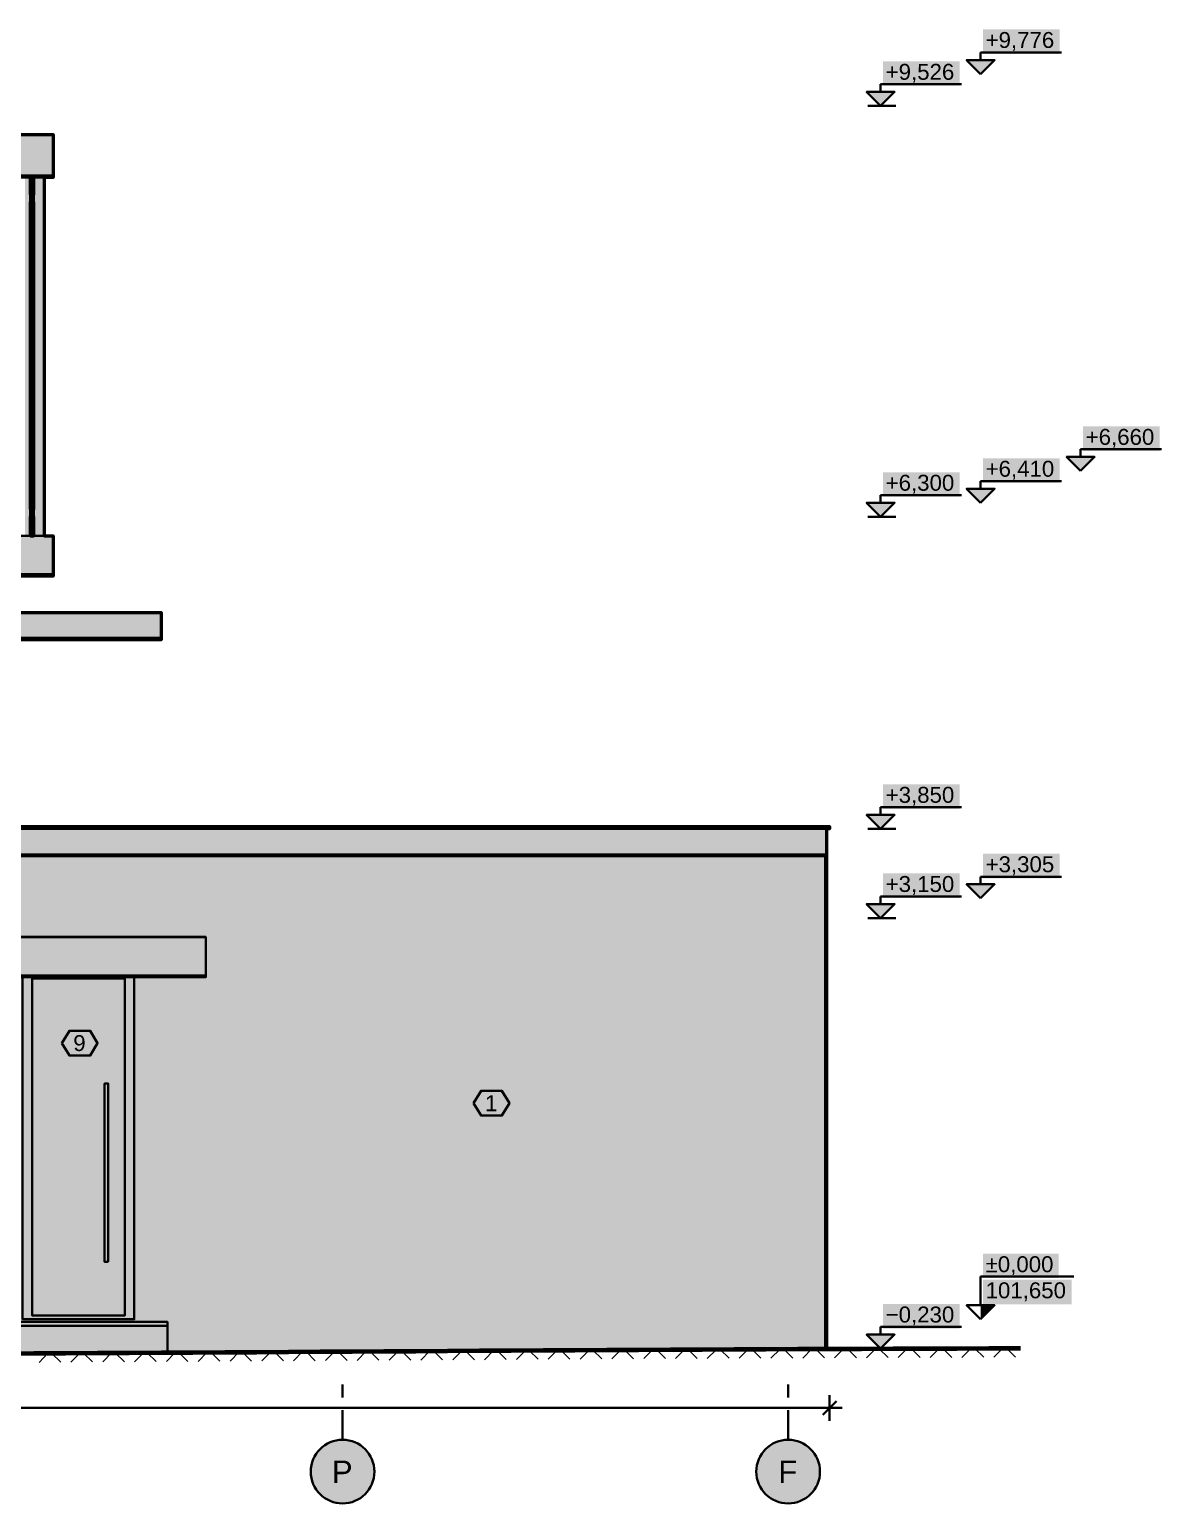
# Model space of a CAD drawing. Header units: metres. Extents: x -13 to 13.2, y -1.4 to 10.4.
# Drawn here: x 4.29 to 13.18, y -1.45 to 10.13 of the extents above; entities that cross this region are included whole.
import ezdxf

# ---------------------------------------------------------------- set-up
doc = ezdxf.new("R2010")
doc.units = ezdxf.units.M
doc.linetypes.add('PUNKTOWA', pattern=[10.5, 8.4, -1.05, 0, -1.05])
for name, color, linetype, lineweight in [('A-ELEWACJE', 7, 'Continuous', 35), ('A-KRESKOWANIE', 8, 'Continuous', 18), ('A-MASKA', 7, 'Continuous', 18), ('A-OPISY', 2, 'Continuous', 25), ('A-OSIE', 1, 'PUNKTOWA', 25), ('A-RZEDNE', 1, 'Continuous', 25), ('A-TEREN', 32, 'Continuous', 50), ('A-WYMIARY', 1, 'Continuous', 25)]:
    doc.layers.add(name, color=color, linetype=linetype, lineweight=lineweight)
doc.styles.add('PL_ARIAL', font='arial.ttf')

msp = doc.modelspace()

# ---------------------------------------------------------------- hatches: boundary and pattern name
at = {"layer": 'A-ELEWACJE', "true_color": 0x797d80}
for points in [[(4.473, 9.302), (4.473, 9.3), (-10.527, 9.3), (-10.527, 9.302)], [(4.473, 6.152), (4.473, 6.15), (-8.428, 6.15), (-10.527, 6.15), (-10.527, 6.152)], [(-9.928, 3.002), (5.673, 3.002), (5.673, 3), (-9.928, 3)]]:
    msp.add_hatch(color=7, dxfattribs=at).paths.add_polyline_path(points)
at = {"layer": 'A-ELEWACJE', "true_color": 0xbab7af}
for points in [[(4.473, 9.3), (4.473, 8.98), (-10.527, 8.98), (-10.527, 9.3)], [(4.473, 6.15), (4.473, 5.85), (-8.408, 5.85), (-8.428, 5.85), (-8.428, 6.15)], [(-9.928, 3), (5.673, 3), (5.673, 2.7), (-9.928, 2.7)]]:
    msp.add_hatch(color=7, dxfattribs=at).paths.add_polyline_path(points)
at = {"layer": 'A-ELEWACJE', "true_color": 0xf5f4f1}
for points in [[(4.473, 8.965), (-10.527, 8.965), (-10.527, 8.98), (4.473, 8.98)], [(4.473, 5.835), (-8.408, 5.835), (-8.408, 5.85), (4.473, 5.85)], [(5.322, 5.335), (3.143, 5.335), (3.143, 5.35), (5.322, 5.35)], [(-8.428, 2.685), (-7.755, 2.685), (-7.755, 0), (-6, 0), (-6, 2.685), (-5.856, 2.685), (-5.856, 0), (-4.099, 0), (-4.099, 2.685), (-3.955, 2.685), (-3.955, 0), (-1.76, 0), (-1.76, 2.685), (-1.615, 2.685), (-1.615, 0), (0.581, 0), (0.581, 2.685), (0.725, 2.685), (0.725, 0), (3.561, 0), (3.561, 2.685), (4.234, 2.685), (4.234, 0), (5.111, 0), (5.111, 2.685), (5.673, 2.685), (5.673, 2.7), (5.673, 3), (5.673, 3.002), (4.173, 3.002), (4.173, 3.635), (4.473, 3.635), (10.537, 3.635), (10.537, -0.232), (10.322, -0.233), (10.072, -0.234), (9.822, -0.235), (9.572, -0.236), (9.322, -0.237), (9.072, -0.239), (8.822, -0.24), (8.572, -0.242), (8.322, -0.243), (8.072, -0.245), (7.822, -0.246), (7.572, -0.248), (7.322, -0.249), (7.072, -0.251), (6.822, -0.252), (6.572, -0.254), (6.322, -0.255), (6.072, -0.257), (5.822, -0.258), (5.572, -0.26), (5.372, -0.261), (5.372, -0.05), (5.372, -0.02), (4.173, -0.02), (4.072, -0.02), (-8.428, -0.02)], [(10.547, 3.65), (10.547, 3.635), (4.473, 3.635), (-4.528, 3.635), (-4.528, 3.65), (4.473, 3.65)], [(10.537, 3.635), (10.547, 3.635), (10.547, -0.232), (10.537, -0.232)], [(5.673, 2.7), (5.673, 2.685), (-9.928, 2.685), (-9.928, 2.7)]]:
    msp.add_hatch(color=7, dxfattribs=at).paths.add_polyline_path(points)
at = {"layer": 'A-ELEWACJE', "true_color": 0xa37650}
for points in [[(4.293, 6.152), (4.253, 6.152), (4.253, 8.965), (4.293, 8.965)], [(4.322, 6.3), (4.322, 6.36), (4.322, 8.77), (4.322, 8.83), (4.322, 8.965), (4.402, 8.965), (4.402, 6.152), (4.322, 6.152)]]:
    msp.add_hatch(color=7, dxfattribs=at).paths.add_polyline_path(points)
at = {"layer": 'A-ELEWACJE', "true_color": 0x6b6e70}
for points in [[(4.322, 8.83), (4.322, 8.77), (4.293, 8.77), (4.293, 8.83)], [(4.322, 6.36), (4.322, 6.3), (4.293, 6.3), (4.293, 6.36)]]:
    msp.add_hatch(color=7, dxfattribs=at).paths.add_polyline_path(points)
at = {"layer": 'A-ELEWACJE', "true_color": 0x75797c}
h = msp.add_hatch(color=7, dxfattribs=at)
h.paths.add_polyline_path([(-4.528, 3.85), (-4.178, 3.85), (-4.178, 5.35), (-4.528, 5.35), (-4.528, 5.55), (5.322, 5.55), (5.322, 5.35), (3.143, 5.35), (3.143, 3.85), (4.473, 3.85), (10.547, 3.85), (10.547, 3.65), (4.473, 3.65), (-4.528, 3.65)])
h.paths.add_polyline_path([(2.993, 3.85), (2.993, 5.35), (-4.028, 5.35), (-4.028, 3.85)], flags=0)
at = {"layer": 'A-ELEWACJE', "true_color": 0x75787b}
msp.add_hatch(color=7, dxfattribs=at).paths.add_polyline_path([(3.938, 3.87), (10.572, 3.87), (10.572, 3.85), (10.547, 3.85), (4.473, 3.85), (3.938, 3.85)])
at = {"layer": 'A-ELEWACJE', "true_color": 0x6a6d70}
h = msp.add_hatch(color=7, dxfattribs=at)
h.paths.add_polyline_path([(5.037, 0), (4.308, 0), (4.234, 0), (4.234, 2.685), (5.111, 2.685), (5.111, 0)])
h.paths.add_polyline_path([(4.308, 2.675), (4.308, 0.03), (5.037, 0.03), (5.037, 2.675)], flags=0)
at = {"layer": 'A-ELEWACJE', "true_color": 0x707376}
h = msp.add_hatch(color=7, dxfattribs=at)
h.paths.add_polyline_path([(4.308, 0.03), (4.308, 2.675), (5.037, 2.675), (5.037, 0.03)])
h.paths.add_polyline_path([(4.878, 0.45), (4.907, 0.45), (4.907, 1.85), (4.878, 1.85)], flags=0)
at = {"layer": 'A-ELEWACJE', "true_color": 0xbec2c5}
msp.add_hatch(color=7, dxfattribs=at).paths.add_polyline_path([(4.878, 0.45), (4.878, 1.85), (4.907, 1.85), (4.907, 0.45)])
at = {"layer": 'A-ELEWACJE', "true_color": 0xc2beb6}
msp.add_hatch(color=7, dxfattribs=at).paths.add_polyline_path([(4.173, -0.05), (4.173, -0.02), (5.372, -0.02), (5.372, -0.05)])
at = {"layer": 'A-ELEWACJE', "true_color": 0x969087}
msp.add_hatch(color=7, dxfattribs=at).paths.add_polyline_path([(5.372, -0.05), (5.372, -0.261), (5.322, -0.261), (5.072, -0.263), (4.822, -0.264), (4.572, -0.266), (4.322, -0.267), (4.173, -0.268), (4.173, -0.05)])
at = {"layer": 'A-MASKA', "true_color": 0xffffff}
for points in [[(11.778, 9.934), (12.379, 9.934), (12.379, 10.126), (11.778, 10.126)], [(10.993, 9.684), (11.593, 9.684), (11.593, 9.876), (10.993, 9.876)], [(12.564, 6.817), (13.165, 6.817), (13.165, 7.01), (12.564, 7.01)], [(11.778, 6.567), (12.379, 6.567), (12.379, 6.76), (11.778, 6.76)], [(10.993, 6.457), (11.593, 6.457), (11.593, 6.65), (10.993, 6.65)], [(10.993, 4.007), (11.593, 4.007), (11.593, 4.2), (10.993, 4.2)], [(11.778, 3.463), (12.379, 3.463), (12.379, 3.655), (11.778, 3.655)], [(10.993, 3.308), (11.593, 3.308), (11.593, 3.5), (10.993, 3.5)], [(11.778, 0.323), (12.373, 0.323), (12.373, 0.515), (11.778, 0.515)], [(11.778, 0.118), (12.475, 0.118), (12.475, 0.31), (11.778, 0.31)], [(10.993, -0.073), (11.593, -0.073), (11.593, 0.12), (10.993, 0.12)]]:
    msp.add_hatch(color=7, dxfattribs=at).paths.add_polyline_path(points)
at = {"layer": 'A-OPISY', "true_color": 0xffffff}
for points in [[(4.542, 2.169), (4.601, 2.266), (4.765, 2.266), (4.823, 2.169), (4.765, 2.071), (4.601, 2.071)], [(7.776, 1.696), (7.835, 1.794), (7.999, 1.794), (8.057, 1.696), (7.999, 1.599), (7.835, 1.599)]]:
    msp.add_hatch(color=7, dxfattribs=at).paths.add_polyline_path(points)
at = {"layer": 'A-OSIE', "true_color": 0xffffff}
for points in [[(6.997, -1.196), (6.995, -1.164), (6.989, -1.131), (6.978, -1.101), (6.964, -1.071), (6.946, -1.044), (6.924, -1.019), (6.9, -0.998), (6.872, -0.98), (6.843, -0.965), (6.812, -0.955), (6.78, -0.948), (6.747, -0.946), (6.715, -0.948), (6.683, -0.955), (6.652, -0.965), (6.622, -0.98), (6.595, -0.998), (6.571, -1.019), (6.549, -1.044), (6.531, -1.071), (6.517, -1.101), (6.506, -1.131), (6.5, -1.164), (6.497, -1.196), (6.5, -1.229), (6.506, -1.261), (6.517, -1.292), (6.531, -1.321), (6.549, -1.348), (6.571, -1.373), (6.595, -1.395), (6.622, -1.413), (6.652, -1.427), (6.683, -1.438), (6.715, -1.444), (6.747, -1.446), (6.78, -1.444), (6.812, -1.438), (6.843, -1.427), (6.872, -1.413), (6.9, -1.395), (6.924, -1.373), (6.946, -1.348), (6.964, -1.321), (6.978, -1.292), (6.989, -1.261), (6.995, -1.229)], [(10.497, -1.196), (10.495, -1.164), (10.489, -1.131), (10.478, -1.101), (10.464, -1.071), (10.446, -1.044), (10.424, -1.019), (10.4, -0.998), (10.372, -0.98), (10.343, -0.965), (10.312, -0.955), (10.28, -0.948), (10.247, -0.946), (10.215, -0.948), (10.183, -0.955), (10.152, -0.965), (10.122, -0.98), (10.095, -0.998), (10.071, -1.019), (10.049, -1.044), (10.031, -1.071), (10.017, -1.101), (10.006, -1.131), (10, -1.164), (9.997, -1.196), (10, -1.229), (10.006, -1.261), (10.017, -1.292), (10.031, -1.321), (10.049, -1.348), (10.071, -1.373), (10.095, -1.395), (10.122, -1.413), (10.152, -1.427), (10.183, -1.438), (10.215, -1.444), (10.247, -1.446), (10.28, -1.444), (10.312, -1.438), (10.343, -1.427), (10.372, -1.413), (10.4, -1.395), (10.424, -1.373), (10.446, -1.348), (10.464, -1.321), (10.478, -1.292), (10.489, -1.261), (10.495, -1.229)]]:
    msp.add_hatch(color=7, dxfattribs=at).paths.add_polyline_path(points)
at = {"layer": 'A-RZEDNE', "true_color": 0x000000}
for points in [[(11.758, 9.776), (11.868, 9.886), (11.648, 9.886)], [(10.973, 9.526), (11.083, 9.636), (10.863, 9.636)], [(12.544, 6.66), (12.654, 6.77), (12.434, 6.77)], [(11.758, 6.41), (11.868, 6.52), (11.648, 6.52)], [(10.973, 6.3), (11.083, 6.41), (10.863, 6.41)], [(10.973, 3.85), (11.083, 3.96), (10.863, 3.96)], [(11.758, 3.305), (11.868, 3.415), (11.648, 3.415)], [(10.973, 3.15), (11.083, 3.26), (10.863, 3.26)], [(11.758, 0), (11.868, 0.11), (11.758, 0.11)], [(10.973, -0.23), (11.083, -0.12), (10.863, -0.12)]]:
    msp.add_hatch(color=7, dxfattribs=at).paths.add_polyline_path(points)

# ---------------------------------------------------------------- linework, layer by layer
at = {"layer": 'A-ELEWACJE', "lineweight": 35, "ltscale": 0.05}
for points in [[(-10.527, 9.302), (4.473, 9.302), (4.473, 9.3), (-10.527, 9.3), (-10.527, 9.302)], [(4.473, 9.3), (4.473, 8.98)], [(4.473, 8.98), (4.473, 8.965), (-10.527, 8.965), (-10.527, 8.98), (4.473, 8.98)], [(4.293, 8.965), (4.293, 6.152)], [(4.322, 8.83), (4.322, 8.965)], [(4.402, 8.965), (4.402, 6.152)], [(4.293, 8.83), (4.322, 8.83), (4.322, 8.77), (4.293, 8.77)], [(4.322, 6.36), (4.322, 8.77)], [(4.293, 6.36), (4.322, 6.36), (4.322, 6.3), (4.293, 6.3)], [(4.322, 6.152), (4.322, 6.3)], [(-10.527, 6.152), (4.473, 6.152), (4.473, 6.15), (-8.427, 6.15)], [(4.473, 6.15), (4.473, 5.85)], [(-8.407, 5.85), (4.473, 5.85), (4.473, 5.835), (-8.407, 5.835)], [(-4.528, 3.85), (-4.178, 3.85), (-4.178, 5.35), (-4.528, 5.35), (-4.528, 5.55), (5.322, 5.55), (5.322, 5.35), (3.143, 5.35), (3.143, 3.85), (4.473, 3.85), (10.547, 3.85), (10.547, 3.65), (4.473, 3.65), (-4.528, 3.65), (-4.528, 3.85)], [(5.322, 5.35), (5.322, 5.335), (3.143, 5.335)], [(3.938, 3.85), (3.938, 3.87), (10.572, 3.87), (10.572, 3.85), (10.548, 3.85)], [(10.547, 3.65), (10.547, 3.635), (4.473, 3.635), (-4.528, 3.635), (-4.528, 3.65)], [(10.537, -0.232), (10.537, 3.635)], [(10.547, 3.635), (10.547, -0.232)], [(-9.928, 3), (-9.928, 3.002), (5.673, 3.002), (5.673, 3), (-9.928, 3)], [(5.673, 3), (5.673, 2.7)], [(-9.928, 2.7), (5.673, 2.7), (5.673, 2.685), (-9.928, 2.685), (-9.928, 2.7)], [(4.234, 2.685), (4.234, 0), (5.111, 0), (5.111, 2.685)], [(5.037, 2.675), (4.308, 2.675), (4.308, 0.03), (5.037, 0.03), (5.037, 2.675)], [(4.907, 0.45), (4.878, 0.45), (4.878, 1.85), (4.907, 1.85), (4.907, 0.45)], [(4.173, -0.02), (5.372, -0.02), (5.372, -0.05), (4.173, -0.05)], [(5.372, -0.05), (5.372, -0.26)]]:
    msp.add_lwpolyline(points, dxfattribs=at)
at = {"layer": 'A-ELEWACJE', "lineweight": 50, "ltscale": 0.05}
for points in [[(4.173, 9.302), (4.473, 9.302), (4.473, 9.3), (4.473, 8.98), (4.473, 8.965), (4.402, 8.965), (4.402, 6.152), (4.473, 6.152), (4.473, 6.15), (4.473, 5.85), (4.473, 5.835), (4.173, 5.835)], [(4.293, 8.83), (4.322, 8.83), (4.322, 8.965), (4.293, 8.965), (4.293, 8.83)], [(4.293, 6.36), (4.322, 6.36), (4.322, 8.77), (4.293, 8.77), (4.293, 6.36)], [(4.293, 6.152), (4.322, 6.152), (4.322, 6.3), (4.293, 6.3), (4.293, 6.152)], [(4.173, 5.55), (5.322, 5.55), (5.322, 5.35), (5.322, 5.335), (4.173, 5.335)], [(4.203, 3.87), (10.028, 3.87), (10.572, 3.87), (10.572, 3.85), (10.547, 3.85), (10.547, 3.65), (10.547, 3.635), (10.547, 2.1), (10.547, 2.088), (10.547, 0), (10.547, -0.231)]]:
    msp.add_lwpolyline(points, dxfattribs=at)
at = {"layer": 'A-KRESKOWANIE', "lineweight": 25, "ltscale": 0.05}
for points in [[(10.862, -0.302), (10.933, -0.231)], [(10.962, -0.231), (11.033, -0.301)], [(11.112, -0.301), (11.183, -0.23)], [(11.212, -0.23), (11.283, -0.3)], [(11.362, -0.3), (11.433, -0.229)], [(11.462, -0.229), (11.533, -0.299)], [(11.612, -0.299), (11.683, -0.228)], [(11.712, -0.228), (11.783, -0.298)], [(11.862, -0.298), (11.933, -0.227)], [(11.962, -0.227), (12.033, -0.297)], [(4.363, -0.338), (4.433, -0.266)], [(4.462, -0.266), (4.533, -0.337)], [(4.613, -0.336), (4.683, -0.265)], [(4.712, -0.265), (4.783, -0.335)], [(4.863, -0.335), (4.933, -0.263)], [(4.962, -0.263), (5.033, -0.334)], [(5.113, -0.333), (5.183, -0.262)], [(5.212, -0.262), (5.283, -0.332)], [(5.363, -0.332), (5.433, -0.26)], [(5.462, -0.26), (5.533, -0.331)], [(5.613, -0.33), (5.683, -0.259)], [(5.712, -0.259), (5.783, -0.329)], [(5.863, -0.329), (5.933, -0.257)], [(5.962, -0.257), (6.033, -0.328)], [(6.113, -0.327), (6.183, -0.256)], [(6.212, -0.256), (6.283, -0.326)], [(6.363, -0.326), (6.433, -0.254)], [(6.462, -0.254), (6.533, -0.325)], [(6.613, -0.324), (6.683, -0.253)], [(6.712, -0.253), (6.783, -0.323)], [(6.863, -0.323), (6.933, -0.251)], [(6.962, -0.251), (7.033, -0.322)], [(7.113, -0.321), (7.183, -0.25)], [(7.212, -0.25), (7.283, -0.32)], [(7.363, -0.32), (7.433, -0.248)], [(7.462, -0.248), (7.533, -0.319)], [(7.613, -0.318), (7.683, -0.247)], [(7.712, -0.247), (7.783, -0.317)], [(7.863, -0.317), (7.933, -0.245)], [(7.962, -0.245), (8.033, -0.316)], [(8.113, -0.315), (8.183, -0.244)], [(8.212, -0.244), (8.283, -0.314)], [(8.363, -0.314), (8.433, -0.242)], [(8.462, -0.242), (8.533, -0.313)], [(8.613, -0.312), (8.683, -0.241)], [(8.712, -0.241), (8.783, -0.311)], [(8.863, -0.311), (8.933, -0.239)], [(8.962, -0.239), (9.033, -0.31)], [(9.113, -0.309), (9.183, -0.238)], [(9.212, -0.238), (9.283, -0.308)], [(9.362, -0.308), (9.433, -0.237)], [(9.462, -0.237), (9.533, -0.307)], [(9.612, -0.307), (9.683, -0.236)], [(9.712, -0.236), (9.783, -0.306)], [(9.862, -0.306), (9.933, -0.235)], [(9.962, -0.235), (10.033, -0.305)], [(10.112, -0.305), (10.183, -0.234)], [(10.212, -0.234), (10.283, -0.304)], [(10.362, -0.304), (10.433, -0.233)], [(10.462, -0.233), (10.533, -0.303)], [(10.612, -0.303), (10.683, -0.232)], [(10.712, -0.232), (10.783, -0.302)]]:
    msp.add_lwpolyline(points, dxfattribs=at)
at = {"layer": 'A-OPISY', "lineweight": 35, "ltscale": 0.05}
for points in [[(4.542, 2.169), (4.601, 2.266), (4.765, 2.266), (4.823, 2.169), (4.765, 2.071), (4.601, 2.071)], [(7.776, 1.696), (7.835, 1.794), (7.999, 1.794), (8.057, 1.696), (7.999, 1.599), (7.835, 1.599)]]:
    msp.add_lwpolyline(points, close=True, dxfattribs=at)
at = {"layer": 'A-OSIE', "linetype": 'PUNKTOWA', "lineweight": 35, "ltscale": 0.027778, "flags": 128}
for points in [[(6.747, -0.946), (6.747, -0.421)], [(10.247, -0.946), (10.247, -0.421)]]:
    msp.add_lwpolyline(points, dxfattribs=at)
at = {"layer": 'A-OSIE', "linetype": 'Continuous', "lineweight": 35, "ltscale": 0.05}
for centre in [(6.747, -1.196), (10.247, -1.196)]:
    msp.add_circle(centre, 0.25, dxfattribs=at)
at = {"layer": 'A-RZEDNE', "lineweight": 35, "ltscale": 0.05}
for points in [[(11.758, 9.776), (11.868, 9.886), (11.648, 9.886)], [(10.973, 9.526), (11.083, 9.636), (10.863, 9.636)], [(12.544, 6.66), (12.654, 6.77), (12.434, 6.77)], [(11.758, 6.41), (11.868, 6.52), (11.648, 6.52)], [(10.973, 6.3), (11.083, 6.41), (10.863, 6.41)], [(10.973, 3.85), (11.083, 3.96), (10.863, 3.96)], [(11.758, 3.305), (11.868, 3.415), (11.648, 3.415)], [(10.973, 3.15), (11.083, 3.26), (10.863, 3.26)], [(11.758, 0), (11.868, 0.11), (11.648, 0.11)], [(10.973, -0.23), (11.083, -0.12), (10.863, -0.12)]]:
    msp.add_lwpolyline(points, close=True, dxfattribs=at)
for points in [[(11.758, 9.886), (11.758, 9.946)], [(11.758, 9.946), (12.394, 9.946)], [(10.973, 9.636), (10.973, 9.696)], [(10.973, 9.696), (11.608, 9.696)], [(10.873, 9.526), (11.093, 9.526)], [(12.544, 6.77), (12.544, 6.83)], [(12.544, 6.83), (13.18, 6.83)], [(11.758, 6.52), (11.758, 6.58)], [(11.758, 6.58), (12.394, 6.58)], [(10.973, 6.41), (10.973, 6.47)], [(10.973, 6.47), (11.608, 6.47)], [(10.873, 6.3), (11.093, 6.3)], [(10.973, 3.96), (10.973, 4.02)], [(10.973, 4.02), (11.608, 4.02)], [(10.873, 3.85), (11.093, 3.85)], [(11.758, 3.415), (11.758, 3.475)], [(11.758, 3.475), (12.394, 3.475)], [(10.973, 3.26), (10.973, 3.32)], [(10.973, 3.32), (11.608, 3.32)], [(10.873, 3.15), (11.093, 3.15)], [(11.758, 0.11), (11.758, 0.335)], [(11.758, 0.335), (12.49, 0.335)], [(10.973, -0.12), (10.973, -0.06)], [(10.973, -0.06), (11.608, -0.06)], [(10.873, -0.23), (11.093, -0.23)]]:
    msp.add_lwpolyline(points, dxfattribs=at)
at = {"layer": 'A-TEREN', "lineweight": 140, "ltscale": 0.05}
msp.add_lwpolyline([(4.072, -0.268), (4.322, -0.267), (4.572, -0.266), (4.822, -0.264), (5.072, -0.263), (5.322, -0.261), (5.572, -0.26), (5.822, -0.258), (6.072, -0.257), (6.322, -0.255), (6.572, -0.254), (6.822, -0.252), (7.072, -0.251), (7.322, -0.249), (7.572, -0.248), (7.822, -0.246), (8.072, -0.245), (8.322, -0.243), (8.572, -0.242), (8.822, -0.24), (9.072, -0.239), (9.322, -0.237), (9.572, -0.236), (9.822, -0.235), (10.072, -0.234), (10.322, -0.233), (10.572, -0.232), (10.822, -0.231), (11.072, -0.23), (11.322, -0.229), (11.572, -0.228), (11.822, -0.227), (12.072, -0.226)], dxfattribs=at)
at = {"layer": 'A-WYMIARY', "lineweight": 35, "ltscale": 0.05}
for points in [[(10.519, -0.749), (10.626, -0.643)], [(10.572, -0.596), (10.572, -0.796)], [(-11.527, -0.696), (10.672, -0.696)]]:
    msp.add_lwpolyline(points, dxfattribs=at)

# ---------------------------------------------------------------- texts
at = {"layer": 'A-OPISY', "style": 'PL_ARIAL'}
for s, p in [('9', (4.632, 2.106)), ('1', (7.866, 1.634))]:
    msp.add_text(s, height=0.125, dxfattribs=at).set_placement(p)
at = {"layer": 'A-OSIE', "style": 'PL_ARIAL'}
for s, p in [('P', (6.663, -1.284)), ('F', (10.17, -1.284))]:
    msp.add_text(s, height=0.175, dxfattribs=at).set_placement(p)
at = {"layer": 'A-RZEDNE', "style": 'PL_ARIAL'}
for s, p in [('+9,776', (11.798, 9.981)), ('+9,526', (11.013, 9.731)), ('+6,660', (12.584, 6.865)), ('+6,410', (11.798, 6.615)), ('+6,300', (11.013, 6.505)), ('+3,850', (11.013, 4.055)), ('+3,305', (11.798, 3.51)), ('+3,150', (11.013, 3.355)), ('±0,000', (11.798, 0.37)), ('101,650', (11.798, 0.165)), ('−0,230', (11.013, -0.025))]:
    msp.add_text(s, height=0.125, dxfattribs=at).set_placement(p)

doc.saveas('drawing.dxf')
